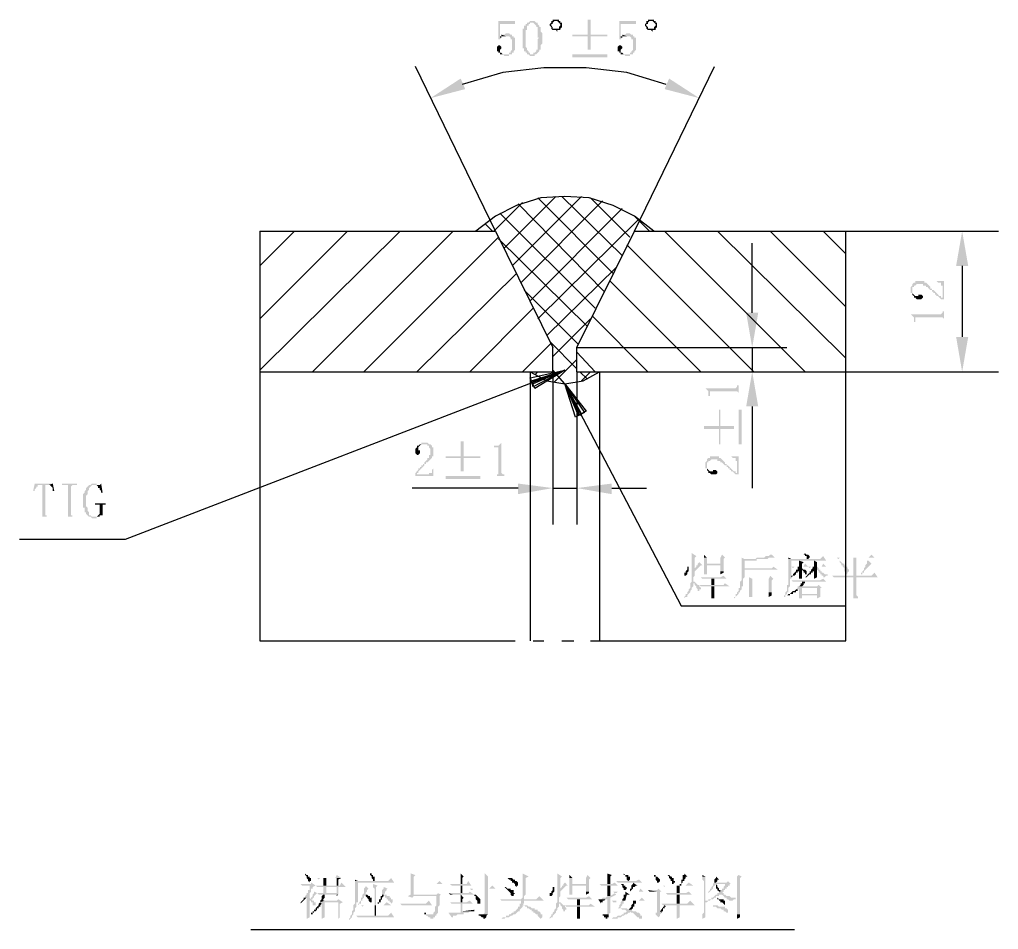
# Model space of a CAD drawing. Extents: x 51 to 246, y 3 to 417.
# Drawn here: x 169.59 to 197.02, y 213.83 to 239.31 of the extents above; entities that cross this region are included whole.
import ezdxf

# ---------------------------------------------------------------- set-up
doc = ezdxf.new("R2010")
doc.units = 0
doc.header["$MEASUREMENT"] = 0
doc.layers.add('_____1', color=160, linetype='Continuous')

msp = doc.modelspace()

# ---------------------------------------------------------------- hatches: boundary and pattern name
at = {"layer": '_____1'}
for points in [[(183.473, 239.268), (183.007, 239.268), (183.007, 238.76), (183.049, 238.76), (183.092, 238.802), (183.049, 238.802), (183.049, 239.183), (183.473, 239.183)], [(183.811, 239.225), (183.811, 239.183), (183.769, 239.183), (183.769, 239.141), (183.727, 239.141), (183.727, 239.056), (183.684, 239.056), (183.684, 238.506), (183.727, 238.506), (183.727, 238.421), (183.769, 238.421), (183.769, 238.379), (183.811, 238.379), (183.811, 238.336), (183.854, 238.336), (183.896, 238.294), (184.023, 238.294), (184.023, 238.336), (184.065, 238.336), (183.896, 238.336), (183.896, 238.379), (183.854, 238.379), (183.854, 238.421), (183.811, 238.463), (183.811, 238.506), (183.769, 238.548), (183.769, 239.014), (183.811, 239.014), (183.811, 239.141), (183.854, 239.141), (183.854, 239.183), (183.896, 239.183), (183.896, 239.225), (183.938, 239.225)], [(183.938, 239.268), (183.896, 239.268), (183.854, 239.225), (183.811, 239.225), (183.981, 239.225), (184.065, 239.141), (184.065, 239.098), (184.108, 239.098), (184.108, 238.802), (184.15, 238.802), (184.108, 238.76), (184.108, 238.463), (184.065, 238.463), (184.065, 238.421), (184.023, 238.379), (183.981, 238.379), (183.981, 238.336), (183.938, 238.336), (184.065, 238.336), (184.15, 238.421), (184.15, 238.463), (184.192, 238.463), (184.192, 238.59), (184.235, 238.633), (184.235, 238.929), (184.192, 238.971), (184.192, 239.098), (184.15, 239.098), (184.15, 239.141), (184.108, 239.183), (184.108, 239.225), (184.065, 239.225), (184.023, 239.268), (183.981, 239.268)], [(184.616, 239.31), (184.531, 239.31), (184.531, 239.268), (184.489, 239.268), (184.489, 239.225), (184.446, 239.183), (184.446, 239.141), (184.489, 239.098), (184.489, 239.056), (184.531, 239.014), (184.616, 239.014), (184.658, 238.971), (184.658, 239.014), (184.743, 239.014), (184.616, 239.056), (184.531, 239.056), (184.531, 239.098), (184.489, 239.141), (184.489, 239.183), (184.531, 239.183), (184.531, 239.225), (184.573, 239.268), (184.743, 239.268), (184.7, 239.268), (184.7, 239.31), (184.658, 239.31)], [(185.589, 239.31), (185.505, 239.31), (185.505, 238.887), (185.081, 238.887), (185.081, 238.844), (185.505, 238.844), (185.505, 238.463), (185.589, 238.463), (185.589, 238.844), (186.055, 238.844), (186.055, 238.887), (185.589, 238.887)], [(186.859, 239.268), (186.394, 239.268), (186.394, 238.76), (186.436, 238.76), (186.478, 238.802), (186.436, 238.802), (186.436, 239.183), (186.859, 239.183)], [(187.283, 239.31), (187.198, 239.31), (187.198, 239.268), (187.156, 239.268), (187.156, 239.225), (187.113, 239.183), (187.113, 239.141), (187.156, 239.098), (187.156, 239.056), (187.198, 239.014), (187.283, 239.014), (187.325, 238.971), (187.325, 239.014), (187.41, 239.014), (187.283, 239.056), (187.198, 239.056), (187.198, 239.098), (187.156, 239.141), (187.156, 239.183), (187.198, 239.183), (187.198, 239.225), (187.24, 239.268), (187.41, 239.268), (187.367, 239.268), (187.367, 239.31), (187.325, 239.31)], [(183.092, 238.887), (183.092, 238.844), (183.049, 238.844), (183.049, 238.802), (183.092, 238.802), (183.092, 238.844), (183.219, 238.844)], [(183.261, 238.929), (183.219, 238.929), (183.176, 238.887), (183.092, 238.887), (183.219, 238.844), (183.303, 238.844), (183.346, 238.802), (183.346, 238.76), (183.388, 238.76), (183.388, 238.463), (183.346, 238.421), (183.346, 238.379), (183.303, 238.379), (183.303, 238.336), (183.092, 238.336), (183.134, 238.336), (183.176, 238.294), (183.303, 238.294), (183.303, 238.336), (183.388, 238.336), (183.388, 238.379), (183.43, 238.379), (183.43, 238.421), (183.473, 238.463), (183.473, 238.802), (183.43, 238.802), (183.43, 238.844), (183.388, 238.844), (183.388, 238.887), (183.346, 238.887), (183.303, 238.929)], [(186.478, 238.887), (186.478, 238.844), (186.436, 238.844), (186.436, 238.802), (186.478, 238.802), (186.478, 238.844), (186.605, 238.844)], [(186.648, 238.929), (186.605, 238.929), (186.563, 238.887), (186.478, 238.887), (186.605, 238.844), (186.69, 238.844), (186.732, 238.802), (186.732, 238.76), (186.775, 238.76), (186.775, 238.463), (186.732, 238.421), (186.732, 238.379), (186.69, 238.379), (186.69, 238.336), (186.478, 238.336), (186.521, 238.336), (186.563, 238.294), (186.69, 238.294), (186.69, 238.336), (186.775, 238.336), (186.775, 238.379), (186.817, 238.379), (186.817, 238.421), (186.859, 238.463), (186.859, 238.802), (186.817, 238.802), (186.817, 238.844), (186.775, 238.844), (186.775, 238.887), (186.732, 238.887), (186.69, 238.929)], [(183.007, 238.59), (182.965, 238.548), (182.965, 238.421), (183.007, 238.421), (183.007, 238.379), (183.049, 238.379), (183.049, 238.336), (183.219, 238.336), (183.134, 238.336), (183.092, 238.379), (183.049, 238.379), (183.049, 238.463), (183.092, 238.506), (183.092, 238.548), (183.049, 238.59)], [(186.394, 238.59), (186.351, 238.548), (186.351, 238.421), (186.394, 238.421), (186.394, 238.379), (186.436, 238.379), (186.436, 238.336), (186.605, 238.336), (186.521, 238.336), (186.478, 238.379), (186.436, 238.379), (186.436, 238.463), (186.478, 238.506), (186.478, 238.548), (186.436, 238.59)], [(182.076, 237.363), (181.949, 237.659), (181.102, 237.109)], [(187.791, 237.659), (187.664, 237.363), (188.637, 237.109)], [(195.834, 232.41), (196.173, 232.41), (196.003, 233.383)], [(194.564, 231.732), (194.564, 231.648), (194.606, 231.648), (194.606, 231.605), (194.606, 231.817), (194.649, 231.817), (194.649, 231.859), (194.691, 231.859), (194.733, 231.902), (194.903, 231.902), (194.903, 231.859), (194.987, 231.859), (194.987, 231.817), (195.03, 231.817), (195.114, 231.732), (195.157, 231.732), (195.157, 231.69), (195.199, 231.69), (195.199, 231.648), (195.241, 231.648), (195.241, 231.605), (195.284, 231.605), (195.284, 231.563), (195.326, 231.563), (195.368, 231.521), (195.411, 231.478), (195.453, 231.478), (195.453, 231.521), (195.411, 231.521), (195.411, 231.563), (195.368, 231.563), (195.326, 231.605), (195.241, 231.69), (195.199, 231.732), (195.157, 231.732), (195.157, 231.775), (195.114, 231.775), (195.114, 231.817), (194.987, 231.944), (194.945, 231.944), (194.945, 231.986), (194.691, 231.986), (194.691, 231.944), (194.649, 231.944), (194.606, 231.902), (194.606, 231.859), (194.564, 231.817), (194.564, 231.775)], [(195.284, 231.986), (195.326, 231.944), (195.411, 231.944), (195.411, 231.859), (195.453, 231.859), (195.453, 231.478), (195.495, 231.478), (195.495, 231.986)], [(194.606, 231.605), (194.649, 231.563), (194.649, 231.521), (194.691, 231.521), (194.733, 231.478), (194.86, 231.478), (194.903, 231.521), (194.903, 231.563), (194.86, 231.605), (194.776, 231.605), (194.776, 231.563), (194.691, 231.563), (194.606, 231.648), (194.606, 231.732)], [(189.95, 231.097), (190.288, 231.097), (190.119, 230.124)], [(194.564, 231.055), (194.649, 230.97), (194.649, 230.843), (194.691, 230.843), (194.691, 230.97), (195.453, 230.97), (195.495, 230.928), (195.495, 230.843), (195.495, 231.224), (195.495, 231.14), (195.453, 231.14), (195.453, 231.097), (195.411, 231.055)], [(195.834, 230.42), (196.173, 230.42), (196.003, 229.446)], [(189.95, 228.473), (190.288, 228.473), (190.119, 229.446)], [(188.807, 228.981), (188.891, 228.896), (188.891, 228.769), (188.934, 228.769), (188.934, 228.896), (189.696, 228.896), (189.738, 228.854), (189.738, 228.769), (189.738, 229.15), (189.738, 229.065), (189.696, 229.065), (189.696, 229.023), (189.653, 228.981)], [(188.764, 227.922), (188.764, 227.838), (189.188, 227.838), (189.188, 227.414), (189.23, 227.414), (189.23, 227.838), (189.611, 227.838), (189.611, 227.922), (189.23, 227.922), (189.23, 228.388), (189.188, 228.388), (189.188, 227.922)], [(180.933, 227.457), (180.848, 227.457), (180.848, 227.414), (180.806, 227.414), (181.017, 227.414), (181.017, 227.372), (181.06, 227.372), (181.06, 227.33), (181.102, 227.287), (181.102, 227.118), (181.06, 227.118), (181.06, 227.033), (181.017, 227.033), (181.017, 226.991), (180.975, 226.949), (180.933, 226.906), (180.933, 226.864), (180.89, 226.864), (180.89, 226.822), (180.848, 226.822), (180.848, 226.779), (180.806, 226.779), (180.806, 226.737), (180.763, 226.737), (180.763, 226.695), (180.679, 226.61), (180.679, 226.568), (180.721, 226.568), (180.721, 226.61), (180.763, 226.61), (180.763, 226.652), (180.933, 226.822), (180.933, 226.864), (180.975, 226.864), (180.975, 226.906), (181.017, 226.906), (181.06, 226.949), (181.144, 227.033), (181.144, 227.076), (181.187, 227.076), (181.187, 227.33), (181.144, 227.33), (181.144, 227.372), (181.102, 227.414), (181.06, 227.414), (181.017, 227.457), (180.975, 227.457)], [(180.806, 227.414), (180.763, 227.372), (180.721, 227.372), (180.721, 227.33), (180.679, 227.287), (180.679, 227.16), (180.721, 227.118), (180.763, 227.118), (180.806, 227.16), (180.806, 227.245), (180.763, 227.245), (180.763, 227.33), (180.848, 227.414), (180.933, 227.414)], [(182.033, 227.499), (181.949, 227.499), (181.949, 227.076), (181.525, 227.076), (181.525, 227.033), (181.949, 227.033), (181.949, 226.652), (182.033, 226.652), (182.033, 227.033), (182.499, 227.033), (182.499, 227.076), (182.033, 227.076)], [(183.092, 227.457), (183.007, 227.372), (182.88, 227.372), (182.88, 227.33), (183.007, 227.33), (183.007, 226.568), (182.965, 226.568), (182.965, 226.525), (182.88, 226.525), (183.261, 226.525), (183.176, 226.525), (183.176, 226.568), (183.134, 226.568), (183.092, 226.61)], [(188.807, 226.822), (188.807, 226.737), (188.849, 226.737), (188.849, 226.695), (188.849, 226.906), (188.891, 226.906), (188.891, 226.949), (188.934, 226.949), (188.976, 226.991), (189.145, 226.991), (189.145, 226.949), (189.23, 226.949), (189.23, 226.906), (189.272, 226.906), (189.357, 226.822), (189.399, 226.822), (189.399, 226.779), (189.442, 226.779), (189.442, 226.737), (189.484, 226.737), (189.484, 226.695), (189.526, 226.695), (189.526, 226.652), (189.569, 226.652), (189.653, 226.568), (189.696, 226.568), (189.696, 226.61), (189.653, 226.61), (189.653, 226.652), (189.611, 226.652), (189.484, 226.779), (189.442, 226.822), (189.399, 226.822), (189.399, 226.864), (189.357, 226.864), (189.357, 226.906), (189.315, 226.949), (189.23, 227.033), (189.188, 227.033), (189.188, 227.076), (188.934, 227.076), (188.934, 227.033), (188.891, 227.033), (188.849, 226.991), (188.849, 226.949), (188.807, 226.906), (188.807, 226.864)], [(189.526, 227.076), (189.569, 227.033), (189.653, 227.033), (189.653, 226.949), (189.696, 226.949), (189.696, 226.568), (189.738, 226.568), (189.738, 227.076)], [(181.187, 226.737), (181.144, 226.695), (181.144, 226.61), (181.06, 226.61), (181.06, 226.568), (180.679, 226.568), (180.679, 226.525), (181.187, 226.525)], [(188.849, 226.695), (188.891, 226.652), (188.891, 226.61), (188.934, 226.61), (188.976, 226.568), (189.103, 226.568), (189.145, 226.61), (189.145, 226.652), (189.103, 226.695), (189.018, 226.695), (189.018, 226.652), (188.934, 226.652), (188.849, 226.737), (188.849, 226.822)], [(170.519, 226.314), (170.011, 226.314), (169.968, 226.102), (170.011, 226.102), (170.011, 226.144), (170.053, 226.187), (170.053, 226.229), (170.095, 226.229), (170.095, 226.271), (170.392, 226.271)], [(170.392, 226.271), (170.18, 226.271), (170.222, 226.271), (170.222, 225.382), (170.138, 225.382), (170.392, 225.382), (170.349, 225.382), (170.349, 225.425), (170.307, 225.425), (170.307, 226.271), (170.349, 226.271)], [(170.519, 226.314), (170.392, 226.271), (170.434, 226.271), (170.519, 226.187), (170.519, 226.102), (170.561, 226.102)], [(171.196, 226.314), (170.773, 226.314), (170.773, 226.271), (170.942, 226.271), (170.942, 225.382), (170.773, 225.382), (171.196, 225.382), (171.069, 225.382), (171.069, 225.425), (171.027, 225.425), (171.027, 226.229), (171.069, 226.271), (171.196, 226.271)], [(171.662, 226.314), (171.619, 226.314), (171.577, 226.271), (171.535, 226.271), (171.45, 226.187), (171.45, 226.144), (171.408, 226.102), (171.408, 226.06), (171.365, 226.017), (171.365, 225.636), (171.408, 225.636), (171.408, 225.509), (171.45, 225.509), (171.45, 225.467), (171.535, 225.382), (171.577, 225.382), (171.619, 225.34), (171.746, 225.34), (171.746, 225.382), (171.789, 225.382), (171.619, 225.382), (171.577, 225.425), (171.535, 225.425), (171.535, 225.509), (171.492, 225.552), (171.492, 225.636), (171.45, 225.679), (171.45, 225.975), (171.492, 226.017), (171.492, 226.102), (171.535, 226.144), (171.535, 226.187), (171.619, 226.271), (171.789, 226.271), (171.746, 226.271), (171.746, 226.314), (171.704, 226.314)], [(171.873, 226.314), (171.831, 226.271), (171.662, 226.271), (171.746, 226.271), (171.789, 226.229), (171.789, 226.187), (171.831, 226.187), (171.831, 226.144), (171.873, 226.102), (171.873, 226.06), (171.916, 226.06)], [(183.557, 226.314), (183.557, 226.017), (184.531, 226.187)], [(186.182, 226.314), (186.182, 226.017), (185.208, 226.187)], [(172, 225.763), (171.704, 225.763), (171.704, 225.721), (171.831, 225.721), (171.831, 225.467), (171.789, 225.425), (171.916, 225.425), (171.916, 225.721), (172, 225.721)], [(171.789, 225.425), (171.746, 225.382), (171.704, 225.382), (171.831, 225.382), (171.831, 225.425), (171.873, 225.425)], [(188.426, 224.366), (188.426, 223.901), (188.51, 223.901), (188.51, 224.239), (188.553, 224.282)], [(188.764, 224.324), (188.764, 224.239), (188.849, 224.239)], [(189.272, 224.324), (189.23, 224.239), (188.764, 224.239), (188.764, 224.07), (188.849, 224.07), (188.849, 224.239), (189.357, 224.239)], [(189.357, 224.239), (189.23, 224.239), (189.23, 224.07), (188.764, 224.07), (188.764, 224.028), (189.23, 224.028), (189.23, 223.858), (188.764, 223.858), (188.764, 223.774), (188.849, 223.774), (188.849, 223.858), (189.315, 223.858), (189.315, 224.197)], [(189.823, 224.239), (189.823, 223.901), (189.907, 223.943), (189.907, 224.155), (190.246, 224.155), (190.246, 224.197), (189.907, 224.197)], [(190.331, 224.239), (190.246, 224.239), (190.204, 224.197), (189.907, 224.197), (190.542, 224.197), (190.585, 224.239), (190.712, 224.239)], [(190.669, 224.324), (190.627, 224.324), (190.585, 224.282), (190.5, 224.282), (190.458, 224.239), (190.331, 224.239), (190.754, 224.239)], [(192.109, 224.282), (192.024, 224.197), (191.135, 224.197), (191.135, 223.477), (191.093, 223.477), (191.093, 223.308), (191.05, 223.266), (191.05, 223.181), (191.008, 223.181), (191.008, 223.096), (191.008, 223.139), (191.05, 223.139), (191.05, 223.181), (191.093, 223.223), (191.093, 223.266), (191.135, 223.266), (191.135, 223.393), (191.177, 223.435), (191.177, 223.647), (191.22, 223.647), (191.22, 224.155), (192.193, 224.155)], [(191.135, 224.239), (191.135, 224.197), (191.22, 224.197)], [(191.431, 224.155), (191.431, 223.985), (191.516, 223.985), (191.516, 224.07), (191.558, 224.112)], [(191.855, 224.155), (191.855, 223.985), (191.939, 223.985), (191.939, 224.112)], [(193.463, 224.324), (193.379, 224.239), (192.49, 224.239), (192.532, 224.197), (192.574, 224.239), (193.548, 224.239)], [(193.379, 224.155), (193.336, 224.155), (193.336, 224.07), (193.294, 224.028), (193.294, 223.985), (193.252, 223.943), (193.252, 223.901), (193.209, 223.858), (193.209, 223.816), (193.167, 223.816), (193.167, 223.774), (193.209, 223.774), (193.209, 223.816), (193.252, 223.816), (193.252, 223.858), (193.463, 224.07)], [(188.341, 223.985), (188.299, 223.985), (188.299, 223.901), (188.256, 223.858), (188.256, 223.816), (188.214, 223.816), (188.214, 223.731), (188.256, 223.731), (188.299, 223.774), (188.299, 223.816), (188.341, 223.858), (188.341, 223.943)], [(188.637, 224.112), (188.595, 224.07), (188.595, 224.028), (188.553, 224.028), (188.553, 223.985), (188.51, 223.943), (188.51, 223.901), (188.426, 223.901), (188.426, 223.562), (188.383, 223.52), (188.51, 223.52), (188.51, 223.477), (188.553, 223.435), (188.553, 223.393), (188.595, 223.35), (188.595, 223.308), (188.637, 223.308), (188.637, 223.35), (188.68, 223.35), (188.68, 223.393), (188.637, 223.435), (188.637, 223.477), (188.595, 223.477), (188.51, 223.562), (188.468, 223.562), (188.468, 223.689), (188.51, 223.731), (188.51, 223.858), (188.68, 224.028), (188.722, 224.028)], [(188.764, 224.028), (188.764, 223.858), (188.849, 223.858), (188.849, 224.028), (189.23, 224.028)], [(190.712, 223.985), (190.669, 223.943), (189.907, 223.943), (189.823, 223.901), (189.823, 223.604), (189.78, 223.562), (189.78, 223.393), (189.738, 223.393), (189.738, 223.308), (189.696, 223.266), (189.696, 223.223), (189.653, 223.223), (189.653, 223.139), (189.611, 223.139), (189.611, 223.096), (189.738, 223.223), (189.738, 223.266), (189.78, 223.266), (189.78, 223.308), (189.823, 223.35), (189.823, 223.435), (189.865, 223.435), (189.865, 223.647), (189.907, 223.689), (189.907, 223.901), (190.839, 223.901)], [(191.601, 224.07), (191.558, 223.985), (191.22, 223.985), (191.262, 223.943), (191.304, 223.985), (191.685, 223.985)], [(191.389, 223.901), (191.347, 223.901), (191.347, 223.858), (191.262, 223.774), (191.262, 223.731), (191.22, 223.731), (191.22, 223.689), (191.262, 223.731), (191.304, 223.731), (191.347, 223.774), (191.347, 223.816), (191.389, 223.816), (191.389, 223.858), (191.431, 223.858), (191.431, 223.901), (191.516, 223.901)], [(191.516, 223.985), (191.389, 223.985), (191.389, 223.901), (191.516, 223.901), (191.558, 223.858), (191.558, 223.816), (191.601, 223.816), (191.601, 223.774), (191.643, 223.774), (191.643, 223.858), (191.601, 223.901), (191.558, 223.901), (191.516, 223.943)], [(191.812, 223.985), (191.812, 223.943), (191.77, 223.901), (191.77, 223.858), (191.728, 223.858), (191.728, 223.816), (191.685, 223.774), (191.643, 223.731), (191.601, 223.689), (191.643, 223.689), (191.685, 223.731), (191.728, 223.774), (191.77, 223.774), (191.77, 223.816), (191.812, 223.816), (191.812, 223.858), (191.855, 223.858), (191.855, 223.901), (191.939, 223.901), (191.939, 223.985)], [(192.109, 224.07), (192.066, 223.985), (191.685, 223.985), (191.728, 223.943), (191.77, 223.985), (192.193, 223.985)], [(191.939, 223.901), (191.855, 223.901), (191.855, 223.647), (191.939, 223.689), (191.939, 223.858)], [(189.315, 223.731), (189.23, 223.689), (188.68, 223.689), (188.722, 223.647), (189.399, 223.647)], [(190.034, 223.689), (190.034, 223.647), (190.585, 223.647), (190.585, 223.266), (190.034, 223.266), (190.034, 223.139), (189.992, 223.139), (190.119, 223.139), (190.119, 223.266), (190.669, 223.266), (190.669, 223.604), (190.712, 223.647), (190.119, 223.647)], [(190.034, 223.647), (190.034, 223.266), (190.119, 223.266), (190.119, 223.647), (190.585, 223.647)], [(190.627, 223.731), (190.585, 223.647), (190.119, 223.647), (190.712, 223.647)], [(192.109, 223.647), (192.024, 223.604), (191.22, 223.604), (191.262, 223.562), (192.193, 223.562)], [(193.548, 223.816), (193.463, 223.731), (192.363, 223.731), (192.405, 223.689), (193.633, 223.689)], [(193.04, 223.689), (192.955, 223.689), (192.955, 223.096), (193.082, 223.096), (193.082, 223.139), (193.04, 223.181), (193.04, 223.35)], [(188.383, 223.52), (188.383, 223.393), (188.341, 223.35), (188.341, 223.308), (188.299, 223.266), (188.299, 223.223), (188.256, 223.223), (188.256, 223.181), (188.214, 223.139), (188.214, 223.096), (188.172, 223.096), (188.214, 223.096), (188.256, 223.139), (188.299, 223.139), (188.299, 223.181), (188.341, 223.223), (188.383, 223.266), (188.383, 223.308), (188.426, 223.35), (188.426, 223.393), (188.468, 223.435), (188.468, 223.52)], [(189.357, 223.52), (189.315, 223.477), (188.637, 223.477), (188.68, 223.435), (189.484, 223.435)], [(191.347, 223.35), (191.304, 223.308), (191.262, 223.308), (191.22, 223.266), (191.177, 223.223), (191.135, 223.223), (191.093, 223.181), (191.177, 223.181), (191.177, 223.223), (191.262, 223.223), (191.262, 223.266), (191.347, 223.266), (191.347, 223.308), (191.389, 223.308), (191.389, 223.35), (191.431, 223.35)], [(191.982, 223.477), (191.939, 223.435), (191.389, 223.435), (191.389, 223.393), (191.347, 223.35), (191.431, 223.35), (191.431, 223.181), (191.939, 223.181), (191.939, 223.096), (192.024, 223.139), (192.024, 223.181), (191.516, 223.223), (191.516, 223.393), (192.066, 223.393)], [(191.643, 223.562), (191.516, 223.562), (191.516, 223.52), (191.474, 223.52), (191.474, 223.477), (191.431, 223.435), (191.389, 223.435), (191.516, 223.435), (191.558, 223.477), (191.558, 223.52), (191.601, 223.52), (191.601, 223.562)], [(192.066, 223.393), (191.939, 223.393), (191.939, 223.223), (191.516, 223.223), (192.024, 223.181), (192.024, 223.393)], [(190.669, 223.266), (190.585, 223.266), (190.585, 223.139), (190.669, 223.181), (190.669, 223.223)], [(191.431, 223.181), (191.431, 223.096), (191.516, 223.096), (191.516, 223.181), (191.939, 223.181)], [(177.588, 215.392), (177.588, 215.349), (177.631, 215.307), (177.631, 215.265), (177.673, 215.222), (177.673, 215.18), (177.715, 215.138), (177.715, 215.18), (177.758, 215.18), (177.758, 215.265), (177.715, 215.265), (177.715, 215.307), (177.673, 215.307), (177.673, 215.349), (177.631, 215.349)], [(178.477, 215.349), (178.435, 215.265), (177.927, 215.265), (177.969, 215.222), (178.012, 215.265), (178.604, 215.265)], [(179.409, 215.392), (179.409, 215.349), (179.451, 215.307), (179.451, 215.265), (179.493, 215.222), (179.493, 215.18), (179.536, 215.18), (179.536, 215.307), (179.493, 215.307), (179.493, 215.349), (179.451, 215.349), (179.451, 215.392)], [(180.552, 215.392), (180.552, 214.799), (180.467, 214.757), (181.271, 214.757), (181.271, 214.503), (181.229, 214.46), (181.229, 214.333), (181.187, 214.291), (181.187, 214.249), (180.933, 214.249), (180.975, 214.249), (180.975, 214.206), (181.017, 214.206), (181.06, 214.164), (181.102, 214.164), (181.102, 214.122), (181.187, 214.122), (181.187, 214.164), (181.229, 214.164), (181.229, 214.206), (181.271, 214.206), (181.271, 214.249), (181.314, 214.291), (181.314, 214.46), (181.356, 214.503), (181.356, 214.757), (181.398, 214.799), (180.636, 214.799), (180.636, 215.095), (181.441, 215.095), (180.636, 215.095), (180.636, 215.307), (180.679, 215.349)], [(181.949, 215.392), (181.949, 215.095), (181.991, 215.095), (181.991, 215.265), (182.033, 215.307)], [(182.626, 215.392), (182.626, 214.968), (182.711, 214.968), (182.711, 215.307)], [(183.684, 215.392), (183.684, 214.714), (183.642, 214.672), (183.727, 214.672), (183.727, 214.757), (183.769, 214.799), (183.769, 215.265), (183.854, 215.307)], [(184.658, 215.392), (184.658, 214.926), (184.743, 214.926), (184.743, 215.265), (184.785, 215.307)], [(184.997, 215.349), (184.997, 215.265), (185.081, 215.265)], [(185.505, 215.349), (185.462, 215.265), (184.997, 215.265), (184.997, 215.095), (185.081, 215.095), (185.081, 215.265), (185.589, 215.265)], [(186.055, 215.392), (186.055, 215.095), (186.14, 215.095), (186.14, 215.307), (186.182, 215.349)], [(187.748, 215.349), (187.791, 215.307), (187.791, 215.265), (187.833, 215.222), (187.833, 215.18), (187.875, 215.18), (187.875, 215.095), (187.918, 215.095), (187.918, 215.138), (187.96, 215.138), (187.96, 215.18), (187.918, 215.18), (187.918, 215.265), (187.875, 215.265), (187.875, 215.307), (187.833, 215.307), (187.791, 215.349)], [(188.214, 215.392), (188.214, 215.349), (188.172, 215.349), (188.172, 215.222), (188.129, 215.222), (188.129, 215.095), (188.087, 215.095), (188.087, 215.053), (188.129, 215.053), (188.129, 215.095), (188.172, 215.138), (188.172, 215.18), (188.214, 215.18), (188.214, 215.222), (188.256, 215.265), (188.256, 215.307), (188.299, 215.307)], [(188.722, 215.349), (188.722, 215.307), (188.807, 215.307)], [(189.738, 215.349), (189.696, 215.307), (188.722, 215.307), (188.722, 215.222), (188.764, 215.18), (188.764, 214.291), (188.722, 214.249), (188.807, 214.249), (188.807, 214.587), (188.849, 214.587), (188.891, 214.63), (188.807, 214.63), (188.807, 215.307), (189.823, 215.307)], [(177.758, 215.138), (177.758, 215.095), (177.461, 215.095), (177.504, 215.053), (177.885, 215.053)], [(178.604, 215.138), (178.562, 215.053), (177.885, 215.053), (177.927, 215.011), (178.731, 215.011)], [(178.604, 215.265), (178.477, 215.265), (178.477, 215.053), (178.52, 215.053), (178.52, 215.222)], [(180.001, 215.265), (179.917, 215.18), (178.985, 215.18), (178.985, 214.545), (178.943, 214.503), (178.943, 214.376), (178.901, 214.333), (178.901, 214.249), (178.858, 214.206), (178.858, 214.164), (178.816, 214.122), (178.816, 214.079), (178.901, 214.164), (178.901, 214.206), (178.943, 214.249), (178.943, 214.291), (178.985, 214.333), (178.985, 214.418), (179.028, 214.46), (179.028, 214.587), (179.07, 214.587), (179.07, 215.138), (180.086, 215.138)], [(178.985, 215.222), (178.985, 215.18), (179.07, 215.18)], [(179.493, 215.095), (179.493, 215.011), (179.536, 214.968), (179.536, 214.503), (179.578, 214.503), (179.578, 215.011), (179.62, 215.053)], [(181.356, 215.18), (181.271, 215.095), (180.636, 215.095), (181.441, 215.095)], [(182.16, 215.18), (182.118, 215.095), (181.652, 215.095), (181.695, 215.053), (182.245, 215.053)], [(184.87, 215.138), (184.827, 215.095), (184.827, 215.053), (184.785, 215.053), (184.785, 215.011), (184.743, 214.968), (184.743, 214.926), (184.658, 214.926), (184.658, 214.587), (184.616, 214.545), (184.743, 214.545), (184.743, 214.503), (184.785, 214.46), (184.785, 214.418), (184.827, 214.376), (184.827, 214.333), (184.87, 214.333), (184.87, 214.376), (184.912, 214.376), (184.912, 214.418), (184.87, 214.46), (184.87, 214.503), (184.827, 214.503), (184.785, 214.545), (184.743, 214.587), (184.7, 214.587), (184.7, 214.714), (184.743, 214.757), (184.743, 214.884), (184.785, 214.926), (184.912, 215.053), (184.954, 215.053)], [(185.589, 215.265), (185.462, 215.265), (185.462, 215.095), (184.997, 215.095), (184.997, 215.053), (185.462, 215.053), (185.462, 214.884), (184.997, 214.884), (184.997, 214.799), (185.081, 214.799), (185.081, 214.884), (185.547, 214.884), (185.547, 215.222)], [(186.267, 215.138), (186.182, 215.095), (185.843, 215.095), (185.886, 215.053), (186.351, 215.053)], [(186.944, 215.222), (186.859, 215.18), (186.309, 215.18), (186.351, 215.138), (187.029, 215.138)], [(186.436, 215.138), (186.436, 215.095), (186.478, 215.053), (186.478, 215.011), (186.521, 214.968), (186.521, 214.926), (186.563, 214.926), (186.605, 214.968), (186.605, 215.011), (186.563, 215.011), (186.563, 215.053), (186.521, 215.053), (186.521, 215.095), (186.436, 215.095)], [(186.775, 215.138), (186.775, 215.095), (186.732, 215.053), (186.732, 214.968), (186.69, 214.968), (186.69, 214.884), (186.775, 214.968), (186.775, 215.011), (186.817, 215.011), (186.859, 215.053), (186.902, 215.053)], [(188.341, 215.138), (188.256, 215.053), (187.621, 215.053), (187.664, 215.011), (187.664, 215.053), (188.468, 215.053)], [(189.823, 215.307), (189.696, 215.307), (189.696, 214.249), (188.722, 214.249), (188.722, 214.122), (188.807, 214.164), (188.807, 214.249), (189.78, 214.249), (189.78, 215.265)], [(189.442, 215.18), (189.399, 215.138), (189.061, 215.138), (189.399, 215.095), (189.357, 215.095), (189.357, 215.053), (189.315, 215.011), (189.315, 214.968), (189.272, 214.968), (189.272, 214.926), (189.23, 214.926), (189.23, 214.884), (189.188, 214.884), (189.188, 214.841), (189.145, 214.841), (189.145, 214.799), (189.103, 214.799), (189.061, 214.757), (189.018, 214.714), (188.976, 214.714), (188.976, 214.672), (188.891, 214.672), (188.891, 214.63), (188.807, 214.63), (188.934, 214.63), (188.976, 214.672), (189.018, 214.672), (189.061, 214.714), (189.103, 214.714), (189.103, 214.757), (189.188, 214.757), (189.188, 214.799), (189.315, 214.799), (189.315, 214.841), (189.272, 214.841), (189.315, 214.884), (189.315, 214.926), (189.357, 214.926), (189.357, 214.968), (189.399, 214.968), (189.399, 215.011), (189.442, 215.011), (189.442, 215.053), (189.484, 215.053), (189.484, 215.095), (189.526, 215.095)], [(189.061, 215.138), (189.018, 215.095), (189.018, 215.053), (188.976, 215.011), (188.976, 214.968), (188.934, 214.968), (188.934, 214.926), (188.891, 214.884), (188.891, 214.841), (188.976, 214.926), (189.018, 214.968), (189.018, 215.011), (189.103, 215.095), (189.399, 215.095)], [(189.103, 215.307), (189.103, 215.265), (189.061, 215.222), (189.061, 215.138), (189.103, 215.138), (189.145, 215.18), (189.145, 215.222), (189.188, 215.222)], [(189.103, 215.095), (189.103, 214.968), (189.145, 214.968), (189.145, 214.926), (189.188, 214.884), (189.23, 214.884), (189.23, 214.926), (189.188, 214.926), (189.188, 214.968), (189.145, 215.011), (189.145, 215.053)], [(177.885, 215.053), (177.715, 215.053), (177.715, 214.926), (177.673, 214.926), (177.673, 214.841), (177.631, 214.841), (177.631, 214.799), (177.588, 214.757), (177.588, 214.714), (177.631, 214.714), (177.631, 214.122), (177.715, 214.164), (177.715, 214.672), (177.758, 214.672), (177.715, 214.714), (177.715, 214.841), (177.758, 214.884), (177.758, 214.968), (177.8, 214.968), (177.8, 215.011)], [(177.842, 214.884), (177.842, 214.841), (177.8, 214.799), (177.8, 214.757), (177.758, 214.714), (177.758, 214.672), (177.715, 214.672), (177.715, 214.63), (177.758, 214.63), (177.758, 214.587), (177.8, 214.587), (177.8, 214.503), (177.842, 214.503), (177.842, 214.46), (177.842, 214.503), (177.885, 214.503), (177.885, 214.587), (177.842, 214.587), (177.842, 214.63), (177.8, 214.63), (177.758, 214.672), (177.8, 214.672), (177.8, 214.714), (177.842, 214.714), (177.842, 214.757), (177.885, 214.799), (177.927, 214.841)], [(178.52, 215.011), (178.096, 215.011), (178.477, 215.011), (178.477, 214.841), (177.927, 214.841), (177.969, 214.799), (178.52, 214.799), (178.52, 214.968)], [(178.181, 214.799), (178.096, 214.799), (178.054, 214.757), (178.054, 214.672), (178.012, 214.63), (178.012, 214.587), (178.139, 214.63), (178.096, 214.63), (178.096, 214.672), (178.139, 214.714), (178.139, 214.799)], [(178.096, 215.011), (178.096, 214.841), (178.181, 214.841), (178.181, 215.011), (178.477, 215.011)], [(179.282, 215.053), (179.282, 215.011), (179.239, 214.968), (179.239, 214.841), (179.197, 214.799), (179.197, 214.714), (179.155, 214.714), (179.155, 214.63), (179.112, 214.587), (179.112, 214.545), (179.07, 214.545), (179.07, 214.503), (179.112, 214.545), (179.155, 214.545), (179.155, 214.63), (179.197, 214.63), (179.197, 214.672), (179.239, 214.714), (179.239, 214.757), (179.282, 214.799), (179.324, 214.799), (179.282, 214.799), (179.282, 214.841), (179.324, 214.884), (179.324, 214.926), (179.366, 214.968)], [(179.747, 214.799), (179.747, 214.757), (179.705, 214.757), (179.705, 214.672), (179.663, 214.672), (179.663, 214.587), (179.62, 214.587), (179.62, 214.545), (179.663, 214.545), (179.663, 214.587), (179.705, 214.587), (179.705, 214.63), (179.747, 214.672), (179.747, 214.714), (179.79, 214.757), (179.79, 214.799)], [(179.79, 215.011), (179.79, 214.968), (179.747, 214.926), (179.747, 214.799), (179.79, 214.799), (179.832, 214.757), (179.832, 214.714), (179.874, 214.714), (179.874, 214.672), (179.917, 214.672), (179.917, 214.63), (179.959, 214.63), (179.959, 214.587), (180.001, 214.587), (180.001, 214.545), (180.044, 214.587), (180.044, 214.672), (180.001, 214.672), (180.001, 214.714), (179.959, 214.714), (179.959, 214.757), (179.874, 214.757), (179.874, 214.799), (179.79, 214.799), (179.832, 214.841), (179.832, 214.884), (179.874, 214.926), (179.874, 214.968), (179.917, 214.968)], [(181.314, 214.841), (181.271, 214.799), (180.636, 214.799), (181.398, 214.799)], [(182.203, 214.884), (182.16, 214.841), (181.61, 214.841), (181.737, 214.799), (182.33, 214.799)], [(181.61, 214.841), (181.652, 214.799), (181.737, 214.799)], [(181.949, 214.799), (181.949, 214.587), (181.991, 214.587), (181.991, 214.672), (182.033, 214.714)], [(182.838, 215.053), (182.753, 214.968), (182.203, 214.968), (182.245, 214.926), (182.287, 214.926), (182.287, 214.968), (182.922, 214.968)], [(182.33, 214.799), (182.33, 214.757), (182.372, 214.757), (182.372, 214.672), (182.414, 214.63), (182.414, 214.545), (182.499, 214.545), (182.499, 214.672), (182.414, 214.757), (182.372, 214.799)], [(182.711, 214.968), (182.626, 214.968), (182.626, 214.291), (182.584, 214.249), (182.711, 214.249)], [(184.573, 215.011), (184.531, 215.011), (184.531, 214.926), (184.489, 214.884), (184.489, 214.841), (184.446, 214.841), (184.446, 214.757), (184.489, 214.757), (184.531, 214.799), (184.531, 214.841), (184.573, 214.884), (184.573, 214.968)], [(184.997, 215.053), (184.997, 214.884), (185.081, 214.884), (185.081, 215.053), (185.462, 215.053)], [(186.267, 214.841), (186.14, 214.757), (186.055, 214.757), (186.013, 214.714), (185.928, 214.714), (185.886, 214.672), (186.055, 214.672), (186.055, 214.249), (186.013, 214.249), (186.097, 214.249), (186.14, 214.291), (186.14, 214.714), (186.309, 214.799)], [(186.986, 214.968), (186.944, 214.884), (186.224, 214.884), (186.267, 214.841), (186.309, 214.841), (186.351, 214.884), (187.071, 214.884)], [(186.563, 214.884), (186.563, 214.799), (186.521, 214.799), (186.521, 214.714), (186.478, 214.672), (186.478, 214.63), (186.563, 214.63), (186.605, 214.799), (186.69, 214.799)], [(187.494, 214.968), (187.452, 214.926), (187.198, 214.926), (187.452, 214.884), (187.452, 214.291), (187.41, 214.291), (187.41, 214.249), (187.494, 214.164), (187.537, 214.206), (187.537, 214.249), (187.579, 214.291), (187.537, 214.333), (187.537, 214.884), (187.579, 214.884)], [(187.198, 214.926), (187.24, 214.884), (187.452, 214.884)], [(188.341, 214.884), (188.256, 214.841), (187.706, 214.841), (187.748, 214.799), (188.426, 214.799)], [(189.315, 214.799), (189.23, 214.799), (189.272, 214.799), (189.315, 214.757), (189.357, 214.714), (189.399, 214.714), (189.399, 214.672), (189.442, 214.672), (189.484, 214.63), (189.569, 214.63), (189.611, 214.672), (189.653, 214.672), (189.653, 214.714), (189.526, 214.714), (189.484, 214.757), (189.399, 214.757), (189.357, 214.799)], [(177.588, 214.714), (177.546, 214.714), (177.546, 214.672), (177.461, 214.587), (177.461, 214.545), (177.419, 214.545), (177.461, 214.545), (177.631, 214.714)], [(178.012, 214.587), (177.969, 214.545), (177.969, 214.503), (177.885, 214.418), (177.885, 214.376), (177.842, 214.376), (177.842, 214.333), (177.8, 214.333), (177.8, 214.291), (177.758, 214.291), (177.758, 214.249), (177.8, 214.249), (177.8, 214.291), (177.842, 214.291), (177.842, 214.333), (177.885, 214.333), (177.927, 214.376), (177.927, 214.418), (177.969, 214.418), (177.969, 214.46), (178.012, 214.46), (178.012, 214.503), (178.054, 214.545)], [(178.52, 214.672), (178.477, 214.63), (178.139, 214.63), (178.012, 214.587), (178.054, 214.545), (178.054, 214.249), (178.52, 214.249), (178.52, 214.122), (178.562, 214.164), (178.562, 214.249), (178.139, 214.249), (178.139, 214.587), (178.647, 214.587)], [(178.647, 214.587), (178.52, 214.587), (178.52, 214.249), (178.139, 214.249), (178.562, 214.249), (178.562, 214.545)], [(179.874, 214.587), (179.79, 214.503), (179.155, 214.503), (179.197, 214.46), (179.239, 214.503), (180.001, 214.503)], [(181.06, 214.63), (180.975, 214.545), (180.255, 214.545), (180.298, 214.503), (181.144, 214.503)], [(180.467, 214.757), (180.594, 214.714), (180.636, 214.757), (181.271, 214.757)], [(181.991, 214.545), (181.949, 214.545), (181.949, 214.291), (181.61, 214.291), (181.695, 214.164), (181.737, 214.164), (181.737, 214.206), (181.822, 214.206), (181.864, 214.249), (182.033, 214.249), (182.033, 214.291), (182.16, 214.291), (182.203, 214.333), (181.991, 214.333)], [(182.203, 214.63), (182.118, 214.587), (181.652, 214.587), (181.695, 214.545), (182.287, 214.545)], [(184.15, 214.757), (184.065, 214.672), (183.049, 214.672), (183.092, 214.63), (184.277, 214.63)], [(184.616, 214.545), (184.616, 214.418), (184.573, 214.376), (184.573, 214.333), (184.531, 214.291), (184.531, 214.249), (184.489, 214.249), (184.489, 214.206), (184.446, 214.164), (184.446, 214.122), (184.404, 214.122), (184.446, 214.122), (184.489, 214.164), (184.531, 214.164), (184.531, 214.206), (184.573, 214.249), (184.616, 214.291), (184.616, 214.333), (184.658, 214.376), (184.658, 214.418), (184.7, 214.46), (184.7, 214.545)], [(185.589, 214.545), (185.547, 214.503), (184.87, 214.503), (184.912, 214.46), (185.716, 214.46)], [(185.547, 214.757), (185.462, 214.714), (184.912, 214.714), (184.954, 214.672), (185.632, 214.672)], [(185.886, 214.672), (185.801, 214.672), (185.886, 214.545), (185.886, 214.587), (185.928, 214.587), (185.928, 214.63), (185.97, 214.63), (186.013, 214.672), (186.055, 214.672)], [(187.029, 214.714), (186.944, 214.63), (186.182, 214.63), (186.224, 214.587), (186.309, 214.587), (186.309, 214.63), (187.113, 214.63)], [(186.521, 214.63), (186.478, 214.63), (186.436, 214.587), (186.436, 214.545), (186.394, 214.503), (186.394, 214.46), (186.351, 214.418), (186.436, 214.418), (186.478, 214.376), (186.563, 214.376), (186.605, 214.333), (186.69, 214.333), (186.732, 214.291), (186.775, 214.291), (186.817, 214.249), (186.859, 214.206), (186.902, 214.164), (186.944, 214.164), (186.944, 214.122), (187.029, 214.122), (187.029, 214.206), (186.986, 214.206), (186.986, 214.249), (186.944, 214.291), (186.902, 214.291), (186.859, 214.333), (186.775, 214.333), (186.732, 214.376), (186.648, 214.376), (186.605, 214.418), (186.436, 214.418), (186.436, 214.46), (186.478, 214.503), (186.478, 214.545), (186.521, 214.545), (186.521, 214.587)], [(186.859, 214.63), (186.775, 214.63), (186.775, 214.545), (186.732, 214.503), (186.732, 214.46), (186.648, 214.376), (186.732, 214.376), (186.775, 214.418), (186.775, 214.46), (186.817, 214.46), (186.817, 214.545), (186.859, 214.545), (186.859, 214.587)], [(188.383, 214.63), (188.299, 214.545), (187.579, 214.545), (187.621, 214.503), (188.51, 214.503)], [(178.054, 214.249), (178.054, 214.122), (178.139, 214.164), (178.139, 214.249), (178.52, 214.249)], [(180.001, 214.291), (179.917, 214.206), (179.028, 214.206), (179.07, 214.164), (180.086, 214.164)], [(182.33, 214.376), (181.991, 214.333), (182.33, 214.333)], [(183.769, 214.503), (183.684, 214.503), (183.727, 214.503), (183.769, 214.46), (183.811, 214.46), (183.811, 214.418), (183.854, 214.418), (183.896, 214.376), (183.938, 214.376), (183.938, 214.333), (183.981, 214.333), (183.981, 214.291), (184.023, 214.291), (184.065, 214.249), (184.108, 214.249), (184.108, 214.206), (184.15, 214.164), (184.192, 214.122), (184.235, 214.164), (184.235, 214.249), (184.192, 214.249), (184.192, 214.291), (184.15, 214.333), (184.108, 214.333), (184.108, 214.376), (184.023, 214.376), (184.023, 214.418), (183.938, 214.418), (183.896, 214.46), (183.854, 214.46), (183.811, 214.503)], [(186.605, 214.333), (186.563, 214.291), (186.521, 214.291), (186.521, 214.249), (186.478, 214.249), (186.436, 214.206), (186.351, 214.206), (186.309, 214.164), (186.224, 214.164), (186.182, 214.122), (186.14, 214.122), (186.351, 214.122), (186.351, 214.164), (186.436, 214.164), (186.478, 214.206), (186.521, 214.206), (186.563, 214.249), (186.605, 214.249), (186.648, 214.291), (186.69, 214.291), (186.69, 214.333)], [(187.664, 214.503), (187.537, 214.333), (187.579, 214.291), (187.579, 214.333), (187.621, 214.333), (187.621, 214.418), (187.664, 214.418), (187.664, 214.46), (187.706, 214.46)], [(189.78, 214.249), (189.696, 214.249), (189.696, 214.122), (189.78, 214.164), (189.78, 214.206)]]:
    msp.add_hatch(color=7, dxfattribs=at).paths.add_polyline_path(points, is_closed=False)
for points in [[(184.743, 239.268), (184.658, 239.268), (184.743, 239.183), (184.743, 239.141), (184.7, 239.098), (184.7, 239.056), (184.616, 239.056), (184.743, 239.014), (184.743, 239.056), (184.785, 239.098), (184.785, 239.225), (184.743, 239.225)], [(187.41, 239.268), (187.325, 239.268), (187.367, 239.225), (187.41, 239.183), (187.41, 239.141), (187.367, 239.098), (187.367, 239.056), (187.283, 239.056), (187.41, 239.014), (187.41, 239.056), (187.452, 239.098), (187.452, 239.225), (187.41, 239.225)], [(185.081, 238.336), (186.055, 238.336), (186.055, 238.252), (185.081, 238.252)], [(189.738, 228.388), (189.823, 228.388), (189.823, 227.414), (189.738, 227.414)], [(181.525, 226.525), (182.499, 226.525), (182.499, 226.441), (181.525, 226.441)], [(191.601, 224.366), (191.558, 224.324), (191.601, 224.324), (191.601, 224.282), (191.643, 224.282), (191.643, 224.197), (191.685, 224.197), (191.728, 224.239), (191.728, 224.282), (191.685, 224.324), (191.643, 224.324)], [(192.574, 224.155), (192.574, 224.112), (192.617, 224.07), (192.617, 224.028), (192.659, 224.028), (192.659, 223.985), (192.701, 223.943), (192.701, 223.858), (192.744, 223.816), (192.744, 223.774), (192.786, 223.774), (192.786, 223.816), (192.828, 223.858), (192.828, 223.901), (192.786, 223.943), (192.786, 223.985), (192.744, 223.985), (192.744, 224.028), (192.701, 224.028), (192.701, 224.07), (192.659, 224.07), (192.617, 224.112)], [(192.955, 224.239), (193.04, 224.239), (193.04, 223.731), (192.955, 223.731)], [(189.315, 223.858), (189.23, 223.858), (189.23, 223.774), (189.315, 223.816)], [(191.431, 223.647), (191.516, 223.647), (191.516, 223.901), (191.431, 223.901)], [(191.939, 223.985), (191.812, 223.985), (191.939, 223.985), (191.939, 223.901), (191.982, 223.858), (191.982, 223.816), (192.024, 223.816), (192.024, 223.774), (192.066, 223.774), (192.066, 223.731), (192.109, 223.731), (192.109, 223.689), (192.151, 223.689), (192.193, 223.731), (192.236, 223.731), (192.236, 223.774), (192.151, 223.774), (192.109, 223.816), (192.066, 223.816), (192.066, 223.858), (192.024, 223.858), (192.024, 223.901), (191.982, 223.901), (191.982, 223.943)], [(188.976, 223.647), (189.061, 223.647), (189.061, 223.477), (188.976, 223.477)], [(188.976, 223.096), (189.061, 223.096), (189.061, 223.435), (188.976, 223.435)], [(186.521, 215.392), (186.521, 215.349), (186.563, 215.349), (186.563, 215.307), (186.605, 215.307), (186.605, 215.222), (186.648, 215.18), (186.69, 215.222), (186.69, 215.307), (186.648, 215.307), (186.648, 215.349), (186.563, 215.349)], [(187.367, 215.349), (187.367, 215.307), (187.41, 215.307), (187.41, 215.222), (187.452, 215.18), (187.452, 215.138), (187.494, 215.138), (187.537, 215.18), (187.537, 215.222), (187.452, 215.307), (187.41, 215.307), (187.41, 215.349)], [(178.096, 215.265), (178.181, 215.265), (178.181, 215.053), (178.096, 215.053)], [(183.303, 215.265), (183.261, 215.265), (183.303, 215.222), (183.346, 215.222), (183.346, 215.18), (183.388, 215.18), (183.388, 215.138), (183.43, 215.138), (183.473, 215.095), (183.473, 215.053), (183.515, 215.011), (183.515, 215.053), (183.557, 215.053), (183.557, 215.138), (183.515, 215.18), (183.473, 215.18), (183.473, 215.222), (183.43, 215.222), (183.388, 215.265)], [(178.52, 214.799), (178.477, 214.799), (178.477, 214.757)], [(179.324, 214.799), (179.282, 214.799), (179.282, 214.757), (179.366, 214.672), (179.366, 214.63), (179.409, 214.587), (179.451, 214.587), (179.451, 214.714), (179.409, 214.714), (179.409, 214.757), (179.366, 214.757)], [(181.949, 215.053), (181.991, 215.053), (181.991, 214.841), (181.949, 214.841)], [(183.176, 215.011), (183.346, 214.841), (183.346, 214.799), (183.388, 214.757), (183.43, 214.757), (183.43, 214.799), (183.473, 214.841), (183.43, 214.841), (183.43, 214.926), (183.346, 214.926), (183.346, 214.968), (183.261, 214.968), (183.219, 215.011)], [(185.547, 214.884), (185.462, 214.884), (185.462, 214.799), (185.547, 214.841)], [(186.055, 215.053), (186.14, 215.053), (186.14, 214.757), (186.055, 214.757)], [(188.002, 215.053), (188.087, 215.053), (188.087, 214.841), (188.002, 214.841)], [(188.002, 214.799), (188.087, 214.799), (188.087, 214.545), (188.002, 214.545)], [(183.727, 214.63), (183.642, 214.63), (183.642, 214.545), (183.6, 214.545), (183.6, 214.46), (183.557, 214.46), (183.557, 214.418), (183.473, 214.333), (183.43, 214.333), (183.43, 214.291), (183.388, 214.291), (183.346, 214.249), (183.303, 214.249), (183.303, 214.206), (183.219, 214.206), (183.219, 214.164), (183.134, 214.164), (183.092, 214.122), (183.049, 214.122), (183.176, 214.122), (183.219, 214.164), (183.303, 214.164), (183.346, 214.206), (183.388, 214.206), (183.43, 214.249), (183.473, 214.249), (183.515, 214.291), (183.557, 214.333), (183.6, 214.333), (183.6, 214.376), (183.684, 214.46), (183.684, 214.503), (183.769, 214.503), (183.727, 214.503), (183.684, 214.545), (183.727, 214.545)], [(185.208, 214.672), (185.293, 214.672), (185.293, 214.503), (185.208, 214.503)], [(189.145, 214.714), (189.145, 214.672), (189.188, 214.672), (189.188, 214.63), (189.23, 214.63), (189.23, 214.587), (189.272, 214.587), (189.357, 214.503), (189.357, 214.63), (189.315, 214.63), (189.315, 214.672), (189.188, 214.672)], [(179.536, 214.503), (179.578, 214.503), (179.578, 214.206), (179.536, 214.206)], [(180.933, 214.291), (180.933, 214.249), (181.144, 214.249), (180.975, 214.249), (180.975, 214.291)], [(182.414, 214.249), (182.457, 214.249), (182.457, 214.206), (182.499, 214.206), (182.541, 214.164), (182.584, 214.164), (182.584, 214.122), (182.626, 214.122), (182.668, 214.164), (182.668, 214.206), (182.711, 214.249)], [(185.208, 214.122), (185.293, 214.122), (185.293, 214.46), (185.208, 214.46)], [(185.886, 214.249), (185.928, 214.249), (185.928, 214.206), (185.97, 214.206), (185.97, 214.164), (186.013, 214.164), (186.013, 214.122), (186.055, 214.122), (186.055, 214.164), (186.097, 214.164), (186.097, 214.249)], [(188.087, 214.503), (188.002, 214.503), (188.002, 214.122), (188.087, 214.164)], [(189.018, 214.503), (189.018, 214.46), (189.103, 214.46), (189.145, 214.418), (189.23, 214.418), (189.272, 214.376), (189.315, 214.376), (189.315, 214.333), (189.357, 214.333), (189.399, 214.291), (189.442, 214.291), (189.442, 214.376), (189.399, 214.418), (189.357, 214.418), (189.357, 214.46), (189.188, 214.46), (189.145, 214.503)]]:
    msp.add_hatch(color=7, dxfattribs=at).paths.add_polyline_path(points)

# ---------------------------------------------------------------- linework, layer by layer
at = {"layer": '_____1', "color": 7}
for p, q in [((182.922, 233.383), (180.679, 237.998)), ((186.817, 233.383), (189.061, 237.998)), ((183.176, 232.918), (184.616, 234.357)), ((183.388, 232.41), (185.335, 234.357)), ((186.224, 232.198), (184.108, 234.315)), ((186.478, 232.706), (184.785, 234.357)), ((186.69, 233.214), (185.589, 234.315)), ((182.88, 233.383), (183.684, 234.188)), ((185.97, 231.69), (183.557, 234.145)), ((183.642, 231.944), (185.928, 234.23)), ((183.896, 231.436), (186.478, 234.018)), ((185.716, 231.224), (183.049, 233.891)), ((187.24, 233.383), (186.817, 233.807)), ((182.838, 233.383), (182.626, 233.595)), ((184.108, 230.928), (186.944, 233.722)), ((176.318, 232.41), (177.292, 233.383)), ((176.318, 230.928), (178.774, 233.383)), ((176.318, 229.489), (180.255, 233.383)), ((176.318, 233.383), (176.318, 221.911)), ((177.8, 229.446), (181.737, 233.383)), ((179.239, 229.446), (183.007, 233.214)), ((185.208, 230.124), (186.817, 233.383)), ((186.817, 233.383), (192.744, 233.383)), ((187.325, 233.383), (187.325, 233.426)), ((191.601, 229.446), (187.664, 233.383)), ((192.744, 229.827), (189.145, 233.383)), ((192.744, 231.267), (190.627, 233.383)), ((192.744, 232.748), (192.109, 233.383)), ((192.744, 233.383), (197.019, 233.383)), ((185.505, 230.716), (183.007, 233.172)), ((190.161, 229.446), (186.605, 233.002)), ((190.119, 231.097), (190.119, 233.045)), ((184.362, 230.462), (186.309, 232.367)), ((196.003, 232.41), (196.003, 230.42)), ((180.721, 229.446), (183.515, 232.198)), ((188.68, 229.446), (186.14, 231.986)), ((185.251, 230.208), (183.727, 231.732)), ((182.203, 229.446), (183.981, 231.224)), ((187.198, 229.446), (185.632, 231.013)), ((184.531, 229.87), (185.589, 230.928)), ((183.684, 229.446), (184.489, 230.251)), ((185.208, 229.531), (184.446, 230.293)), ((184.531, 229.446), (184.531, 230.124)), ((185.208, 229.446), (185.208, 230.124)), ((185.208, 230.124), (191.093, 230.124)), ((185.716, 229.446), (185.208, 229.997)), ((190.119, 230.124), (190.119, 229.446)), ((184.573, 229.15), (185.208, 229.785)), ((176.318, 229.446), (184.531, 229.446)), ((183.896, 229.446), (183.896, 221.911)), ((184.023, 229.362), (184.108, 229.446)), ((184.87, 229.108), (184.531, 229.489)), ((184.531, 229.446), (184.531, 225.171)), ((185.208, 229.446), (192.744, 229.446)), ((185.208, 229.446), (185.208, 225.171)), ((185.505, 229.235), (185.293, 229.446)), ((185.335, 229.192), (185.589, 229.446)), ((185.843, 229.446), (185.843, 221.911)), ((192.744, 229.446), (197.019, 229.446)), ((184.87, 229.108), (188.129, 222.885)), ((190.119, 228.473), (190.119, 226.187)), ((183.557, 226.187), (180.594, 226.187)), ((184.531, 226.187), (185.208, 226.187)), ((186.182, 226.187), (187.156, 226.187)), ((188.129, 222.885), (192.744, 222.885)), ((176.318, 221.911), (183.473, 221.911)), ((183.981, 221.911), (184.277, 221.911)), ((184.785, 221.911), (185.124, 221.911)), ((176.064, 213.825), (191.304, 213.825))]:
    msp.add_line(p, q, dxfattribs=at)
for points in [[(187.706, 237.49), (186.605, 237.828), (185.462, 237.955), (184.277, 237.955), (183.134, 237.828), (181.991, 237.49)], [(187.367, 233.383), (186.817, 233.807), (186.224, 234.103), (185.547, 234.315), (184.87, 234.357), (184.192, 234.315), (183.515, 234.103), (182.922, 233.807), (182.372, 233.383)], [(176.318, 233.383), (182.922, 233.383), (184.531, 230.124)], [(185.589, 221.911), (192.744, 221.911), (192.744, 233.383)], [(184.87, 229.489), (184.023, 228.981), (183.896, 229.277), (184.87, 229.489), (183.981, 229.023), (183.938, 229.192), (184.87, 229.489), (183.981, 229.108), (183.938, 229.15), (184.87, 229.489), (172.551, 224.747), (169.587, 224.747)], [(183.896, 229.446), (184.362, 229.192), (184.87, 229.108), (185.378, 229.192), (185.843, 229.446)]]:
    msp.add_lwpolyline(points, dxfattribs=at)
msp.add_lwpolyline([(184.87, 229.108), (185.462, 228.346), (185.166, 228.176), (184.87, 229.108), (185.42, 228.303), (185.251, 228.219), (184.87, 229.108), (185.335, 228.261), (185.293, 228.219)], close=True, dxfattribs=at)

doc.saveas('drawing.dxf')
